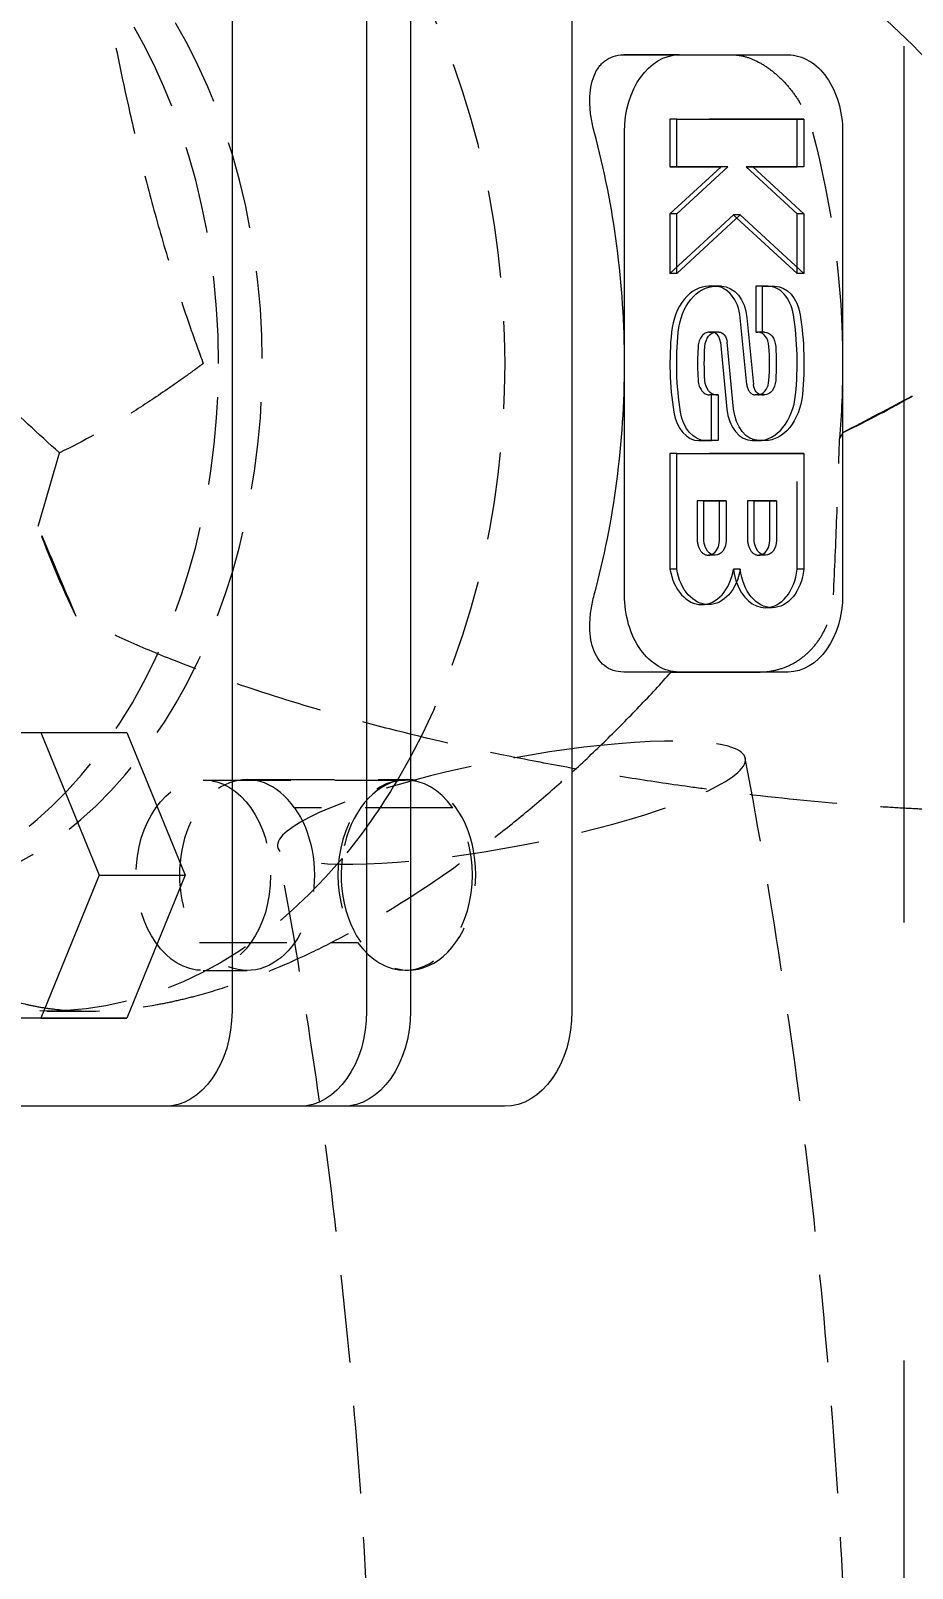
# Model space of a CAD drawing. Header units: millimetres. Extents: x -46397 to 283259, y -8690 to 23983.
# Drawn here: x -39826.9 to -39776.6, y 5236.1 to 5323.8 of the extents above; entities that cross this region are included whole.
import ezdxf

# ---------------------------------------------------------------- set-up
doc = ezdxf.new("R2010")
doc.units = ezdxf.units.MM
doc.linetypes.add('HIDDENX2', pattern=[0.75, 0.5, -0.25])
doc.layers.get('Defpoints').update_dxf_attribs({"lineweight": 0})
doc.layers.add('PHANTOM 2', color=8, linetype='Continuous', lineweight=0)
doc.styles.add('GHI CHÚ 1', font='isocp_IV25.ttf', dxfattribs={"width": 0.8})
doc.dimstyles.new('1-30SCALE', dxfattribs={"dimtxt": 75, "dimasz": 75, "dimexe": 37.5, "dimexo": 30, "dimgap": 30, "dimtad": 1, "dimtoh": 1, "dimdec": 0, "dimdsep": 46, "dimtxsty": 'GHI CHÚ 1', "dimcen": 0.09, "dimclrd": 256, "dimclre": 256, "dimclrt": 2, "dimadec": 0, "dimazin": 0, "dimtfac": 1, "dimtdec": 0, "dimtofl": 0, "dimtmove": 0, "dimatfit": 3, "dimfxl": 1, "dimlwd": 0, "dimlwe": 0, "dimarcsym": 0})

# ---------------------------------------------------------------- blocks, each defined once
blk = doc.blocks.new('A$C84ccd93c')
at = {"color": 3, "linetype": 'HIDDENX2', "lineweight": 0, "ltscale": 100, "extrusion": (6.890185696795332e-16, 1, 0)}
blk.add_line((602.3334846117214, 1954.614315794977), (602.3334846117214, 454.6143157949773), dxfattribs=at)
blk = doc.blocks.new('*D1602')
at = {"layer": 'Defpoints', "color": 0, "transparency": 16777216}
for p in [(-39820.50644374546, 5772.903243825266, -1.499105149169903), (-39366.01306975454, 5772.903243825266), (-39595.04675804672, 5022.903243826394, -1.499105149169903)]:
    blk.add_point(p, dxfattribs=at)
at = {"layer": 'PHANTOM 2', "linetype": 'Continuous', "lineweight": 0, "transparency": 16777216}
for p, q in [((-39790.50644374546, 5772.903243825266), (-39336.01306975454, 5772.903243825266)), ((-39366.01306975454, 5112.903243826394), (-39366.01306975454, 5682.903243825266)), ((-39565.04675804672, 5022.903243826394), (-39336.01306975454, 5022.903243826394))]:
    blk.add_line(p, q, dxfattribs=at)
at = {"layer": 'PHANTOM 2', "transparency": 16777216}
for points in [[(-39381.01306975454, 5682.903243825266), (-39351.01306975454, 5682.903243825266), (-39366.01306975454, 5772.903243825266)], [(-39381.01306975454, 5112.903243826394), (-39351.01306975454, 5112.903243826394), (-39366.01306975454, 5022.903243826394)]]:
    blk.add_solid(points, dxfattribs=at)
at = {"layer": 'PHANTOM 2', "color": 2, "transparency": 16777216, "insert": (-39443.51306975453, 5397.903243825841), "char_height": 95, "attachment_point": 5, "rotation": 90, "style": 'GHI CHÚ 1'}
blk.add_mtext('750', dxfattribs=at)

msp = doc.modelspace()

# ---------------------------------------------------------------- linework, layer by layer
at = {"color": 2, "linetype": 'Continuous', "lineweight": 0, "ltscale": 10, "extrusion": (6.890185696795331e-16, 1, 0)}
for p, q in [((-39815.39588490903, 5341.759794069078, -1.499105149169903), (-39815.39622687551, 5267.846750590349, -1.499105149169903)), ((-39807.7099416352, 5341.75972294943, -1.499105149169903), (-39807.71028360169, 5267.846679470701, -1.499105149169903)), ((-39805.21201007121, 5341.759699835539, -1.499105149169903), (-39805.21235203769, 5267.846656356817, -1.499105149169903)), ((-39795.98887814264, 5341.759614491962, -1.499105149169903), (-39795.98922010913, 5267.846571013232, -1.499105149169903)), ((-39789.8786631219, 5322.411696305021, -1.499105149169903), (-39793.03568432876, 5322.411696305021, -1.499105149169903)), ((-39789.8786427548, 5322.411696304926, -1.499105149169903), (-39783.653028703, 5322.411638698005, -1.499105149169903)), ((-39790.39746089838, 5318.743222844608, -1.499105149169903), (-39790.39747352598, 5316.013875018502, -1.499105149169903)), ((-39790.01316373469, 5318.743222844608, -1.499105149169903), (-39790.39746089838, 5318.743222844608, -1.499105149169903)), ((-39790.01317636229, 5316.01387501851, -1.499105149169903), (-39790.01316373466, 5318.743222844615, -1.499105149169903)), ((-39790.01316373469, 5318.743222844608, -1.499105149169903), (-39782.74994734093, 5318.743155636536, -1.499105149169903)), ((-39782.74994734093, 5318.743155636544, -1.499105149169903), (-39782.74995996855, 5316.013807810438, -1.499105149169903)), ((-39792.99153124916, 5304.803029456099, -1.499105149169903), (-39792.9914701478, 5318.009551195314, -1.499105149169903)), ((-39780.54024204423, 5318.009435981478, -1.499105149169903), (-39780.54030314559, 5304.802914242263, -1.499105149169903)), ((-39787.47864756512, 5316.013848009995, -1.499105149169903), (-39790.39748592832, 5313.333222261902, -1.499105149169903)), ((-39790.39747352598, 5316.013875018502, -1.499105149169903), (-39787.47864756512, 5316.013848009995, -1.499105149169903)), ((-39790.01317636229, 5316.01387501851, -1.499105149169903), (-39790.39747352598, 5316.01387501851, -1.499105149169903)), ((-39790.01318876463, 5313.333222261902, -1.499105149169903), (-39787.09435040143, 5316.013848009995, -1.499105149169903)), ((-39787.09435040143, 5316.013848009995, -1.499105149169903), (-39790.01317636229, 5316.01387501851, -1.499105149169903)), ((-39787.09435040143, 5316.013848009995, -1.499105149169903), (-39787.47864756512, 5316.013848009995, -1.499105149169903)), ((-39782.74995996853, 5316.013807810438, -1.499105149169903), (-39785.66878592939, 5316.013834818946, -1.499105149169903)), ((-39785.66878592939, 5316.013834818953, -1.499105149169903), (-39782.74997237086, 5313.333155053831, -1.499105149169903)), ((-39785.66878205747, 5316.013831262923, -1.499105149169903), (-39783.13425713225, 5316.013807810431, -1.499105149169903)), ((-39782.74995996853, 5316.013807810438, -1.499105149169903), (-39783.13425713225, 5316.013807810438, -1.499105149169903)), ((-39790.39748592832, 5313.333222261895, -1.499105149169903), (-39790.39750163263, 5309.938875018462, -1.499105149169903)), ((-39790.01318876463, 5313.333222261902, -1.499105149169903), (-39790.39748592832, 5313.333222261902, -1.499105149169903)), ((-39790.01320446894, 5309.938875018469, -1.499105149169903), (-39790.01318876463, 5313.333222261902, -1.499105149169903)), ((-39786.38158084106, 5313.274114107774, -1.499105149169903), (-39790.01320446894, 5309.938875018469, -1.499105149169903)), ((-39782.74998807517, 5309.938807810398, -1.499105149169903), (-39786.38158084106, 5313.274114107774, -1.499105149169903)), ((-39782.74997237086, 5313.333155053831, -1.499105149169903), (-39782.74998807517, 5309.938807810398, -1.499105149169903)), ((-39786.57373217531, 5313.09764465313, -1.499105149169903), (-39783.13428523886, 5309.938807810398, -1.499105149169903)), ((-39790.01320446894, 5309.938875018469, -1.499105149169903), (-39790.39750163263, 5309.938875018469, -1.499105149169903)), ((-39782.74998807517, 5309.938807810398, -1.499105149169903), (-39783.13428523886, 5309.938807810398, -1.499105149169903)), ((-39787.78735676801, 5309.205158769956, -1.499105149169903), (-39788.1716539317, 5309.205158769956, -1.499105149169903)), ((-39787.7873426468, 5309.205158769891, -1.499105149169903), (-39787.45882103822, 5309.20515573001, -1.499105149169903)), ((-39785.50002197307, 5309.20513404885, -1.499105149169903), (-39785.50003405756, 5306.593177527097, -1.499105149169903)), ((-39785.11572480938, 5309.20513404885, -1.499105149169903), (-39785.50002197307, 5309.20513404885, -1.499105149169903)), ((-39785.11573689384, 5306.59317752709, -1.499105149169903), (-39785.11572480935, 5309.20513404885, -1.499105149169903)), ((-39785.11572480938, 5309.20513404885, -1.499105149169903), (-39784.4059191226, 5309.205127480865, -1.499105149169903)), ((-39785.99915612722, 5307.405164111619, -1.499105149169903), (-39785.62896370975, 5303.595838994307, -1.499105149169903)), ((-39787.60712555415, 5306.593200580438, -1.499105149169903), (-39787.76370647084, 5306.593200580438, -1.499105149169903)), ((-39787.60712555415, 5306.593200580438, -1.499105149169903), (-39787.76255835942, 5306.593202018691, -1.499105149169903)), ((-39785.50003405756, 5306.59317752709, -1.499105149169903), (-39785.38496230639, 5306.593176462312, -1.499105149169903)), ((-39785.11573689384, 5306.59317752709, -1.499105149169903), (-39785.50003405756, 5306.59317752709, -1.499105149169903)), ((-39785.0006651427, 5306.593176462312, -1.499105149169903), (-39785.38496230639, 5306.593176462312, -1.499105149169903)), ((-39785.0006651427, 5306.593176462312, -1.499105149169903), (-39785.11573689384, 5306.59317752709, -1.499105149169903)), ((-39787.51857352132, 5306.010104704062, -1.499105149169903), (-39787.14838110385, 5302.200779586749, -1.499105149169903)), ((-39786.76408394016, 5302.200779586742, -1.499105149169903), (-39787.13427635762, 5306.010104704054, -1.499105149169903)), ((-39792.99159235053, 5291.59650771689, -1.499105149169903), (-39792.99153124916, 5304.803029456099, -1.499105149169903)), ((-39780.54030314559, 5304.802914242263, -1.499105149169903), (-39780.54036424696, 5291.596392503055, -1.499105149169903)), ((-39787.76257492468, 5303.012767236057, -1.499105149169903), (-39787.6475031735, 5303.012766171271, -1.499105149169903)), ((-39787.6475031735, 5303.012766171271, -1.499105149169903), (-39787.647515258, 5300.400809649519, -1.499105149169903)), ((-39785.15611451323, 5303.012743117931, -1.499105149169903), (-39785.00068170796, 5303.012741679678, -1.499105149169903)), ((-39788.74161810847, 5300.400816217497, -1.499105149169903), (-39788.03181242172, 5300.400809649519, -1.499105149169903)), ((-39787.647515258, 5300.400809649526, -1.499105149169903), (-39788.35732094475, 5300.400816217504, -1.499105149169903)), ((-39787.647515258, 5300.400809649526, -1.499105149169903), (-39788.03181242169, 5300.400809649526, -1.499105149169903)), ((-39785.68871619285, 5300.400787968351, -1.499105149169903), (-39785.36019461643, 5300.400784928478, -1.499105149169903)), ((-39785.30441902913, 5300.400787968359, -1.499105149169903), (-39785.68871619285, 5300.400787968359, -1.499105149169903)), ((-39784.97589745274, 5300.400784928478, -1.499105149169903), (-39785.36019461643, 5300.400784928478, -1.499105149169903)), ((-39784.97588329937, 5300.400784928405, -1.499105149169903), (-39785.36018046306, 5300.400784928405, -1.499105149169903)), ((-39784.97589745274, 5300.400784928478, -1.499105149169903), (-39785.30441902913, 5300.400787968359, -1.499105149169903)), ((-39790.3975491559, 5299.667135887964, -1.499105149169903), (-39790.39757970659, 5293.06387501836, -1.499105149169903)), ((-39790.0132519922, 5299.667135887971, -1.499105149169903), (-39790.3975491559, 5299.667135887971, -1.499105149169903)), ((-39790.01328254287, 5293.06387501836, -1.499105149169903), (-39790.0132519922, 5299.667135887971, -1.499105149169903)), ((-39790.0132519922, 5299.667135887971, -1.499105149169903), (-39782.75003559844, 5299.6670686799, -1.499105149169903)), ((-39782.75003559844, 5299.6670686799, -1.499105149169903), (-39782.75006614914, 5293.063807810288, -1.499105149169903)), ((-39788.4568714941, 5294.692664964469, -1.499105149169903), (-39788.45686097108, 5296.96712148622, -1.499105149169903)), ((-39788.45686097108, 5296.96712148622, -1.499105149169903), (-39787.18061009047, 5296.967109676802, -1.499105149169903)), ((-39787.56490725416, 5296.967109676802, -1.499105149169903), (-39788.45686097111, 5296.967117930241, -1.499105149169903)), ((-39787.5649177772, 5294.692653155052, -1.499105149169903), (-39787.56490725419, 5296.967109676802, -1.499105149169903)), ((-39787.18061009047, 5296.967109676802, -1.499105149169903), (-39787.56490725416, 5296.967109676802, -1.499105149169903)), ((-39787.18061009047, 5296.967109676802, -1.499105149169903), (-39787.18062061348, 5294.692653155052, -1.499105149169903)), ((-39785.58271300685, 5294.69263836928, -1.499105149169903), (-39785.58270248387, 5296.967094891031, -1.499105149169903)), ((-39785.58270248384, 5296.967094891031, -1.499105149169903), (-39784.30645160322, 5296.967083081613, -1.499105149169903)), ((-39784.69074876694, 5296.967083081606, -1.499105149169903), (-39785.58270248387, 5296.967091335045, -1.499105149169903)), ((-39784.69075928995, 5294.692626559855, -1.499105149169903), (-39784.69074876694, 5296.967083081606, -1.499105149169903)), ((-39784.30645160322, 5296.967083081613, -1.499105149169903), (-39784.69074876694, 5296.967083081613, -1.499105149169903)), ((-39784.30645160322, 5296.967083081613, -1.499105149169903), (-39784.30646212623, 5294.692626559855, -1.499105149169903)), ((-39790.01328254287, 5293.06387501836, -1.499105149169903), (-39790.39757970657, 5293.06387501836, -1.499105149169903)), ((-39788.19747559575, 5291.038858216273, -1.499105149169903), (-39788.58177275944, 5291.038858216273, -1.499105149169903)), ((-39784.56586840886, 5290.862737655715, -1.499105149169903), (-39784.95016557258, 5290.862737655715, -1.499105149169903)), ((-39790.32636807702, 5287.194279929167, -1.499105149169903), (-39793.03582689867, 5287.194305000357, -1.499105149169903)), ((-39783.65319163998, 5287.194247393442, -1.499105149169903), (-39789.87880569175, 5287.194305000357, -1.499105149169903)), ((-39783.65317127283, 5287.19424739334, -1.499105149169903), (-39785.29222628562, 5287.19424739334, -1.499105149169903)), ((-39832.96631725266, 5283.74897002007, -1.499105149169903), (-39826.31009512534, 5283.74897002007, -1.499105149169903)), ((-39826.31009512534, 5283.74897002007, -1.499105149169903), (-39821.39109143009, 5283.748924503499, -1.499105149169903)), ((-39826.31009512534, 5283.74897002007, -1.499105149169903), (-39822.98202177859, 5275.596796106979, -1.499105149169903)), ((-39821.39109143009, 5283.748924503491, -1.499105149169903), (-39818.06301808334, 5275.5967505904, -1.499105149169903)), ((-39822.98202177859, 5275.596796106979, -1.499105149169903), (-39826.31017055913, 5267.444622193881, -1.499105149169903)), ((-39822.98202177859, 5275.596796106979, -1.499105149169903), (-39818.06301808334, 5275.5967505904, -1.499105149169903)), ((-39818.06301808334, 5275.5967505904, -1.499105149169903), (-39821.3911668639, 5267.444576677301, -1.499105149169903)), ((-39826.31017055913, 5267.444622193888, -1.499105149169903), (-39832.96639268645, 5267.444622193888, -1.499105149169903)), ((-39821.39116686388, 5267.444576677301, -1.499105149169903), (-39828.0473889912, 5267.444576677301, -1.499105149169903)), ((-39826.31017055913, 5267.444622193888, -1.499105149169903), (-39821.39116686388, 5267.444576677309, -1.499105149169903)), ((-39819.23922365709, 5262.411967981624, -1.499105149169903), (-39868.36115560561, 5262.411967981624, -1.499105149169903)), ((-39811.55328038329, 5262.411896861969, -1.499105149169903), (-39863.81769464634, 5262.411896861969, -1.499105149169903)), ((-39809.0553488193, 5262.411873748078, -1.499105149169903), (-39861.31976308234, 5262.411873748078, -1.499105149169903)), ((-39799.8322168907, 5262.4117884045, -1.499105149169903), (-39852.09663115378, 5262.4117884045, -1.499105149169903))]:
    msp.add_line(p, q, dxfattribs=at)
at = {"color": 1, "linetype": 'HIDDENX2', "lineweight": 0, "ltscale": 10, "extrusion": (6.890185696795331e-16, 1, 0)}
for p, q in [((-39793.03566396169, 5322.411696304926, -1.499105149169903), (-39786.81004990989, 5322.411638698012, -1.499105149169903)), ((-39783.13424450462, 5318.743155636544, -1.499105149169903), (-39790.39746089838, 5318.743222844615, -1.499105149169903)), ((-39783.13425713225, 5316.013807810438, -1.499105149169903), (-39783.13424450462, 5318.743155636544, -1.499105149169903)), ((-39782.74994734093, 5318.743155636544, -1.499105149169903), (-39783.13424450462, 5318.743155636544, -1.499105149169903)), ((-39786.05308309308, 5316.013834818946, -1.499105149169903), (-39785.66878205747, 5316.013831262923, -1.499105149169903)), ((-39783.13426953455, 5313.333155053831, -1.499105149169903), (-39786.05308309308, 5316.013834818946, -1.499105149169903)), ((-39785.66878592939, 5316.013834818953, -1.499105149169903), (-39786.05308309308, 5316.013834818953, -1.499105149169903)), ((-39790.39750163263, 5309.938875018469, -1.499105149169903), (-39786.76587800475, 5313.274114107781, -1.499105149169903)), ((-39786.76587800475, 5313.274114107781, -1.499105149169903), (-39786.57373217531, 5313.09764465313, -1.499105149169903)), ((-39786.38158084106, 5313.274114107774, -1.499105149169903), (-39786.76587800475, 5313.274114107774, -1.499105149169903)), ((-39783.13428523886, 5309.938807810398, -1.499105149169903), (-39783.13426953455, 5313.333155053831, -1.499105149169903)), ((-39782.74997237086, 5313.333155053831, -1.499105149169903), (-39783.13426953455, 5313.333155053831, -1.499105149169903)), ((-39787.84311820194, 5309.20515573001, -1.499105149169903), (-39788.17163981049, 5309.205158769891, -1.499105149169903)), ((-39787.7873426468, 5309.205158769891, -1.499105149169903), (-39788.17163981049, 5309.205158769891, -1.499105149169903)), ((-39787.45882103822, 5309.20515573001, -1.499105149169903), (-39787.84311820194, 5309.20515573001, -1.499105149169903)), ((-39784.79021628629, 5309.205127480865, -1.499105149169903), (-39785.50002197307, 5309.20513404885, -1.499105149169903)), ((-39786.01326087344, 5303.595838994314, -1.499105149169903), (-39786.38345329091, 5307.405164111627, -1.499105149169903)), ((-39787.76256256862, 5306.593202018698, -1.499105149169903), (-39788.14685973231, 5306.593202018698, -1.499105149169903)), ((-39788.14685552311, 5306.593202018691, -1.499105149169903), (-39787.99142271787, 5306.593200580438, -1.499105149169903)), ((-39787.76255835942, 5306.593202018691, -1.499105149169903), (-39788.14685552311, 5306.593202018691, -1.499105149169903)), ((-39787.76370647084, 5306.593200580438, -1.499105149169903), (-39787.99142271784, 5306.593200580438, -1.499105149169903)), ((-39788.03180033722, 5303.012766171271, -1.499105149169903), (-39788.14687208837, 5303.012767236057, -1.499105149169903)), ((-39787.76257492468, 5303.012767236057, -1.499105149169903), (-39788.14687208837, 5303.012767236057, -1.499105149169903)), ((-39788.03181242169, 5300.400809649519, -1.499105149169903), (-39788.03180033719, 5303.012766171271, -1.499105149169903)), ((-39787.6475031735, 5303.012766171271, -1.499105149169903), (-39788.03180033722, 5303.012766171271, -1.499105149169903)), ((-39785.38497887165, 5303.012741679678, -1.499105149169903), (-39785.54041167692, 5303.012743117923, -1.499105149169903)), ((-39785.15611451323, 5303.012743117931, -1.499105149169903), (-39785.54041167692, 5303.012743117931, -1.499105149169903)), ((-39785.00068170796, 5303.012741679678, -1.499105149169903), (-39785.38497887165, 5303.012741679678, -1.499105149169903)), ((-39785.00067749876, 5303.012741679656, -1.499105149169903), (-39785.38497466245, 5303.012741679656, -1.499105149169903)), ((-39783.13433276216, 5299.6670686799, -1.499105149169903), (-39790.3975491559, 5299.667135887971, -1.499105149169903)), ((-39783.13436331283, 5293.063807810288, -1.499105149169903), (-39783.13433276216, 5299.6670686799, -1.499105149169903)), ((-39782.75003559844, 5299.6670686799, -1.499105149169903), (-39783.13433276216, 5299.6670686799, -1.499105149169903)), ((-39788.8411581348, 5296.96712148622, -1.499105149169903), (-39788.84116865782, 5294.692664964469, -1.499105149169903)), ((-39788.45686097111, 5296.967117930241, -1.499105149169903), (-39788.84115813478, 5296.96712148622, -1.499105149169903)), ((-39788.45686097108, 5296.96712148622, -1.499105149169903), (-39788.8411581348, 5296.96712148622, -1.499105149169903)), ((-39785.96699964756, 5296.967094891031, -1.499105149169903), (-39785.96701017057, 5294.69263836928, -1.499105149169903)), ((-39785.58270248387, 5296.967091335045, -1.499105149169903), (-39785.96699964756, 5296.967094891031, -1.499105149169903)), ((-39785.58270248384, 5296.967094891031, -1.499105149169903), (-39785.96699964756, 5296.967094891031, -1.499105149169903)), ((-39787.81874573624, 5293.856246016253, -1.499105149169903), (-39788.20304289993, 5293.856246016253, -1.499105149169903)), ((-39784.94458724899, 5293.856219421056, -1.499105149169903), (-39785.32888441268, 5293.856219421056, -1.499105149169903)), ((-39786.38167434602, 5293.063841414328, -1.499105149169903), (-39786.76597150971, 5293.063841414328, -1.499105149169903)), ((-39782.75006614914, 5293.063807810296, -1.499105149169903), (-39783.13436331283, 5293.063807810296, -1.499105149169903)), ((-39828.04731355741, 5283.748924503491, -1.499105149169903), (-39821.39109143009, 5283.748924503491, -1.499105149169903)), ((-39817.03324664765, 5281.031462079361, -1.499105149169903), (-39805.50433173691, 5281.031355399881, -1.499105149169903)), ((-39814.55068686962, 5281.053178095909, -1.499105149169903), (-39805.32755494103, 5281.053092752324, -1.499105149169903)), ((-39802.7946697044, 5279.450398621436, -1.499105149169903), (-39811.82565305111, 5279.450482187031, -1.499105149169903)), ((-39817.26044948053, 5271.76456965713, -1.499105149169903), (-39808.22946613381, 5271.764486091542, -1.499105149169903)), ((-39817.03334722601, 5270.161896862129, -1.499105149169903), (-39814.53541566205, 5270.161873748245, -1.499105149169903)), ((-39805.51980410126, 5270.183529313089, -1.499105149169903), (-39805.32765551942, 5270.183527535092, -1.499105149169903)), ((-39825.96456986087, 5267.846571014018, -1.499105149169903), (-39823.57567748881, 5267.846548909091, -1.499105149169903))]:
    msp.add_line(p, q, dxfattribs=at)
at = {"color": 1, "linetype": 'HIDDENX2', "lineweight": 0, "ltscale": 10, "extrusion": (0, 0, -1)}
for centre, major_axis, ratio, start_param, end_param in [((-39837.68529138697, 5304.803201210062, -1.499105149169903), (-0.000281619455193488, -30.43478260823654), 0.7071067811713732, -1.570802869802909, 4.712382437376677), ((-39835.18735982297, 5304.803178096178, -1.499105149169903), (0.000281619455193488, 30.43478260823654), 0.7071067811713732, -1.570802869802908, 4.712382437376678), ((-39825.96422789441, 5304.803092752593, -1.499105149169903), (-0.0003419664860799094, -36.95652173856841), 0.707106781171411, -2.271640074187848, -0.8699656654182806), ((-39806.67251027699, 5304.802914242248, -1.499105149169903), (-0.0003419664152920895, -36.9565217386501), 0.7071067811662585, -1.936235018151929, -1.570802869802089), ((-39806.67251027588, 5304.802914242277, -1.499105149169903), (-0.0003419666430351091, -36.95652173860474), 0.7071067811374427, -1.570802869805708, -1.454012101338221), ((-39799.54844116874, 5293.465794743754, -1.499105149169903), (-23.37314470910286, 28.6265716693473), 0.6123747489752346, -1.204220308471605, -1.043257833262419), ((-39825.96422789388, 5304.803092752652, -1.499105149169903), (-0.0003419672551251815, -36.95652173865835), 0.7071067811605489, -0.8699656654327956, -0.7008437474076411), ((-39814.53536537284, 5275.596656356861, -1.499105149169903), (-5.028919374391638e-05, -5.434782608613876), 0.7071067811716251, -2.359029464250632, 0.7882200511308715), ((-39825.96422789441, 5304.803092752586, -1.499105149169903), (-0.0003419664916292483, -36.95652173856843), 0.7071067811714067, -0.7008437473929643, 0.7008306613765451)]:
    msp.add_ellipse(centre, major_axis=major_axis, ratio=ratio, start_param=start_param, end_param=end_param, dxfattribs=at)
at = {"color": 2, "linetype": 'Continuous', "lineweight": 0, "ltscale": 10, "extrusion": (0, 0, -1)}
for centre, major_axis, ratio, start_param, end_param in [((-39789.8786631219, 5318.009522391857, -1.499105149169903), (3.253181134584827e-15, 4.402173913163653), 0.7071067811865471, -1.570789783786945, 6.543007538217793e-06), ((-39783.65304907013, 5318.009464784936, -1.499105149169903), (2.822569912991474e-15, 4.402173913163652), 0.7071067811865474, 6.543007550421741e-06, 1.570802869803273), ((-39787.78735676801, 5306.152984856827, -1.499105149169903), (1.936471050344086e-15, 3.052173913129772), 0.7071067811865472, -1.429285833267236, 6.543008843395981e-06), ((-39787.45883067866, 5307.121460077814, -1.499105149169903), (1.461075328789317e-15, 2.083695652238969), 0.7071067811865474, 6.543011999258394e-06, 1.434217850224491), ((-39784.40592876304, 5307.12143182869, -1.499105149169903), (1.41852886383996e-15, 2.083695652226236), 0.7071067811865472, 6.54300505497724e-06, 1.349035968215582), ((-39791.67685065212, 5304.803020847069, -1.499105149169903), (-8.920529580707409e-15, -12.62445652201812), 0.7071067811865474, -1.792556685377416, -1.429285833266768), ((-39781.08638941523, 5304.802922851307, -1.499105149169903), (8.920529580707409e-15, 12.62445652201812), 0.7071067811865474, -1.792556685377416, -1.429285833266768), ((-39787.76256256862, 5305.683419409997, -1.499105149169903), (6.407348995805288e-16, 0.9097826087100519), 0.7071067811865472, -1.473870951094631, 6.543016763949083e-06), ((-39787.6071286771, 5305.918200580428, -1.499105149169903), (4.38694411428182e-16, 0.6750000000209974), 0.7071067811865474, 6.543015310564539e-06, 1.434217850225566), ((-39785.0006693519, 5305.683393853596, -1.499105149169903), (5.778689612860138e-16, 0.9097826087358163), 0.7071067811865474, 6.54302473818893e-06, 1.473884111564666), ((-39781.35915306112, 5304.802925375213, -1.499105149169903), (5.674642475181375e-15, 10.00827569201273), 0.7071067811865474, -1.667708542008556, -1.473871018789227), ((-39791.40408700652, 5304.803018323149, -1.499105149169903), (-6.451798592684169e-15, -10.0082756923976), 0.7071067811865474, -1.667708542005912, -1.473871037234309), ((-39787.76257071545, 5303.922549844773, -1.499105149169903), (-5.778689612860138e-16, -0.9097826087358163), 0.7071067811865474, 6.54302473818893e-06, 1.473884111564666), ((-39785.15611139024, 5303.687743117941, -1.499105149169903), (-4.748542479489748e-16, -0.6750000000246354), 0.7071067811865472, 6.543015310377761e-06, 1.434217850220227), ((-39785.00067749876, 5303.922524288387, -1.499105149169903), (-5.227737032217269e-16, -0.9097826087211126), 0.7071067811865472, -1.473871153935953, 6.543008763904012e-06), ((-39784.97588329937, 5303.452958841549, -1.499105149169903), (-1.658915294188327e-15, -3.052173913130541), 0.7071067811865474, -1.429285833265466, 6.557910356974617e-06), ((-39799.23513748957, 5304.802845422683, -1.499105149169903), (-72.7330386298257, -35.36103590746828), 0.1476552784938587, 4.467927565427983, 4.52437760415695), ((-39788.35731130434, 5302.484511869678, -1.499105149169903), (-1.41852886383996e-15, -2.083695652226236), 0.7071067811865472, 6.54300505497724e-06, 1.349035968215582), ((-39785.30440938869, 5302.484483620548, -1.499105149169903), (-1.328558718257276e-15, -2.083695652238969), 0.7071067811865474, 6.543008527248829e-06, 1.434217850224035), ((-39787.81874573624, 5294.761298218796, -1.499105149169903), (-5.889033045602773e-16, -0.9050522025405682), 0.7071067811865471, -1.494876893415016, 1.494889979430662), ((-39784.94458724899, 5294.761271623606, -1.499105149169903), (-5.333921533294947e-16, -0.9050522025412582), 0.7071067811865474, -1.494876893404997, 1.494889979420642), ((-39788.19747559575, 5293.67957773431, -1.499105149169903), (-1.986038238933632e-15, -2.640719518032906), 0.7071067811865471, -1.335460153896799, 1.335473239912802), ((-39784.56586840886, 5293.461243090579, -1.499105149169903), (-1.623885044334108e-15, -2.598505434854414), 0.7071067811865474, -1.417246001245768, 1.417259087262047), ((-39789.87878532463, 5291.596478913426, -1.499105149169903), (-2.814157181760598e-15, -4.402173913165471), 0.7071067811865472, 6.543007550424445e-06, 1.57080286980286), ((-39783.65317127286, 5291.596421306512, -1.499105149169903), (-3.253181134584827e-15, -4.402173913163653), 0.7071067811865471, -1.570789783786945, 6.543007538217793e-06), ((-39819.23919851249, 5267.846750590349, -1.499105149169903), (-5.028919766304557e-05, -5.434782608614279), 0.7071067811704644, -1.57080286980411, -6.543009213544337e-06), ((-39811.55325523869, 5267.846679470694, -1.499105149169903), (-5.028919766304557e-05, -5.434782608614279), 0.7071067811704644, -1.57080286980411, -6.543009213544337e-06), ((-39809.05532367469, 5267.84665635681, -1.499105149169903), (-5.028919766304557e-05, -5.434782608614279), 0.7071067811704644, -1.57080286980411, -6.543009213544337e-06), ((-39799.8321917461, 5267.846571013232, -1.499105149169903), (-5.028919766304557e-05, -5.434782608614279), 0.7071067811704644, -1.57080286980411, -6.543009213544337e-06)]:
    msp.add_ellipse(centre, major_axis=major_axis, ratio=ratio, start_param=start_param, end_param=end_param, dxfattribs=at)
at = {"color": 2, "linetype": 'Continuous', "lineweight": 0, "ltscale": 10}
for centre, major_axis, ratio, start_param, end_param in [((-39819.12373838056, 5304.803029456084, -1.499105149169903), (0.0003419664146775543, 36.95652173863928), 0.70710678116626, -1.570789783787765, -1.205357635437816), ((-39788.1716539317, 5306.152984856827, -1.499105149169903), (2.436071411420619e-15, 3.052173913122825), 0.7071067811865471, -2.220446049250313e-16, 1.429285833266311), ((-39781.47068657895, 5304.802922851307, -1.499105149169903), (1.003075260533256e-14, 12.62445652201812), 0.7071067811865474, 1.429285833266769, 1.792556685377416), ((-39787.9914258408, 5305.918200580442, -1.499105149169903), (-5.067208979624431e-16, -0.6750000000077137), 0.7071067811865471, 1.707374803351007, 2.918042282780436), ((-39785.38496651562, 5305.683393853596, -1.499105149169903), (-6.492907793984966e-16, -0.9097826087358163), 0.7071067811865474, 1.667708542025128, 3.141586110565055), ((-39791.78838417021, 5304.803018323149, -1.499105149169903), (-7.339977012384295e-15, -10.0082756923976), 0.7071067811865474, 1.473871037234309, 1.667708542005912), ((-39819.12373838064, 5304.803029456113, -1.499105149169903), (0.0003419665273411262, 36.95652173863926), 0.7071067811683491, -1.936221932136347, -1.570789783786398), ((-39785.38497466245, 5303.922524288379, -1.499105149169903), (-5.574681727408993e-16, -0.9097826087205846), 0.7071067811865475, 0.1924610493685852, 1.473871153941922), ((-39803.89321932808, 5302.274181904332, -1.499105149169903), (35.66605628008173, 9.680750413168202), 0.2534000879728167, -0.926577421198175, -0.7693405593594341), ((-39788.74160846803, 5302.484511869678, -1.499105149169903), (1.41852886383996e-15, 2.083695652226236), 0.7071067811865472, 1.792556685374211, 3.141586110584738), ((-39785.68870655241, 5302.484483620548, -1.499105149169903), (1.492137721031026e-15, 2.083695652238969), 0.7071067811865474, 1.707374803365758, 3.141586110581266), ((-39788.20304289993, 5294.761298218788, -1.499105149169903), (-5.264532594148295e-16, -0.9050522025256444), 0.7071067811865472, 0.3049515002922527, 1.494876893419816), ((-39785.32888441268, 5294.761271623592, -1.499105149169903), (-6.652311374979729e-16, -0.9050522025328995), 0.7071067811865472, 0.3049515002999179, 1.494876893420423), ((-39788.58177275944, 5293.67957773431, -1.499105149169903), (1.839600126310454e-15, 2.640719518034531), 0.7071067811865472, 1.806119413678339, 3.141592653587053), ((-39784.95016557258, 5293.461243090579, -1.499105149169903), (1.845473640223452e-15, 2.598505434858454), 0.7071067811865472, 2.027819796736904, 3.141592653587009), ((-39799.44486431021, 5279.738479332783, -1.499105149169903), (-13.34888426083572, -2.528912570147624), 0.1829748082350387, -1.996627516138338, -1.996500143777306)]:
    msp.add_ellipse(centre, major_axis=major_axis, ratio=ratio, start_param=start_param, end_param=end_param, dxfattribs=at)
at = {"color": 1, "linetype": 'HIDDENX2', "lineweight": 0, "ltscale": 10}
for centre, major_axis, ratio, start_param, end_param in [((-39787.84312784238, 5307.121460077814, -1.499105149169903), (-1.461075328789317e-15, -2.083695652238969), 0.7071067811865474, 1.707374803365302, 3.141586110577794), ((-39784.79022592673, 5307.12143182869, -1.499105149169903), (-1.41852886383996e-15, -2.083695652226236), 0.7071067811865472, 1.792556685374211, 3.141586110584738), ((-39792.06114781584, 5304.803020847069, -1.499105149169903), (-1.003075260533256e-14, -12.62445652201812), 0.7071067811865474, 1.429285833266769, 1.792556685377416), ((-39788.14685973231, 5305.683419409997, -1.499105149169903), (7.240016264274155e-16, 0.9097826087100519), 0.7071067811865472, -6.543016763949083e-06, 1.473870951094631), ((-39787.9914258408, 5305.918200580435, -1.499105149169903), (-4.723576183294228e-16, -0.6750000000137215), 0.7071067811865472, 2.918042282760746, 3.141586110574482), ((-39781.74345022481, 5304.802925375213, -1.499105149169903), (6.562820894881502e-15, 10.00827569201273), 0.7071067811865474, 1.473871018789227, 1.667708542008556), ((-39788.14686787914, 5303.922549844773, -1.499105149169903), (6.492907793984966e-16, 0.9097826087358163), 0.7071067811865474, 1.667708542025128, 3.141586110565055), ((-39785.54040855396, 5303.687743117941, -1.499105149169903), (4.748542479489748e-16, 0.6750000000246354), 0.7071067811865472, 1.707374803369567, 3.141586110574483), ((-39785.38497466245, 5303.922524288387, -1.499105149169903), (6.684904752056815e-16, 0.9097826087238742), 0.7071067811865472, 3.141586110581048, 3.334053702957632), ((-39785.36018046306, 5303.452958841549, -1.499105149169903), (-1.880959899113358e-15, -3.052173913130541), 0.7071067811865474, -6.557910356974617e-06, 1.429285833265466), ((-39788.20304289993, 5294.761298218803, -1.499105149169903), (7.346200765440942e-16, 0.9050522025431301), 0.7071067811865471, 1.646702674165156, 3.446544153893768), ((-39785.32888441268, 5294.761271623606, -1.499105149169903), (7.068645009296613e-16, 0.9050522025448652), 0.7071067811865474, 1.64670267416716, 3.446544153893164), ((-39788.58177275944, 5293.67957773431, -1.499105149169903), (-2.208082843858663e-15, -2.640719518032906), 0.7071067811865471, -2.748912208971888e-12, 1.335460153896799), ((-39784.95016557246, 5293.461243090623, -1.499105149169903), (2.012463103064176e-15, 2.598505435015895), 0.7071067811865471, 1.724333566336035, 2.027819796726632), ((-39784.95016557258, 5293.461243090572, -1.499105149169903), (-2.067974254183596e-15, -2.598505434853579), 0.7071067811865472, -2.800426557314495e-12, 1.417246001247843), ((-39799.44500976766, 5279.737836409705, -1.499105149169903), (-13.34946932044415, -2.529240280470366), 0.1830082329306786, -0.802727932158005, 4.286554925960052), ((-39799.44500976766, 5279.737836409705, -1.499105149169903), (-13.34946932044625, -2.529240280469313), 0.1830082329307275, -1.996503014819274, -0.8027279321579908), ((-39805.50438202612, 5275.596572791273, -1.499105149169903), (5.028918766722167e-05, 5.434782608613924), 0.7071067811708088, -0.7825631895042777, 2.353372602293805), ((-39817.03329693683, 5275.596679470745, -1.499105149169903), (-5.028918842787923e-05, -5.434782608613668), 0.7071067811713732, 1.570802869802909, 7.853988176982496), ((-39814.5507371588, 5275.618395487293, -1.499105149169903), (5.028918766588941e-05, 5.434782608612679), 0.7071067811711063, -0.7882200511315087, 2.359029464249758), ((-39805.32760523024, 5275.618310143715, -1.499105149169903), (-5.028919412150323e-05, -5.434782608613152), 0.7071067811716998, -1.744403107262472, 3.315212520074476), ((-39805.32760523024, 5275.618310143715, -1.499105149169903), (5.028920306579298e-05, 5.434782608608599), 0.7071067811711308, 0.1736198664853528, 1.39718954632935), ((-39805.51975381208, 5275.618311921705, -1.499105149169903), (-5.028919496382944e-05, -5.434782608613924), 0.7071067811714762, -0.7825631895033229, 2.35337260229476)]:
    msp.add_ellipse(centre, major_axis=major_axis, ratio=ratio, start_param=start_param, end_param=end_param, dxfattribs=at)
for points, knots in [([(-39823.74862603343, 5330.111498608395, -1.499105149169903), (-39823.50140640265, 5329.39559969884, -1.499105149169903), (-39823.29040487399, 5328.619024587383, -1.499105149169903), (-39822.98909842581, 5327.373757979719, -1.499105149169903), (-39822.89144776625, 5326.945177074103, -1.499105149169903), (-39822.69736391172, 5326.06198133722, -1.499105149169903), (-39822.6007768703, 5325.606562459007, -1.499105149169903), (-39822.11472972989, 5323.27852095391, -1.499105149169903), (-39821.71176389221, 5321.253739577874, -1.499105149169903), (-39820.97909618123, 5318.0010525188, -1.499105149169903), (-39820.7132687291, 5316.876979414551, -1.499105149169903), (-39820.13302147441, 5314.581026886774, -1.499105149169903), (-39819.81856885282, 5313.408337262673, -1.499105149169903), (-39819.13126721786, 5311.016528949537, -1.499105149169903), (-39818.75764260581, 5309.794954448206, -1.499105149169903), (-39818.14901770785, 5307.938148179524, -1.499105149169903), (-39817.93830850249, 5307.315661547454, -1.499105149169903), (-39817.50022226709, 5306.063919267453, -1.499105149169903), (-39817.27229019869, 5305.432977845073, -1.499105149169903), (-39817.03682815295, 5304.802768338664, -1.499105149169903)], [0.01191688118130392, 0.01191688118130392, 0.01191688118130392, 0.01191688118130392, 0.01585140096528298, 0.01585140096528298, 0.01781866085727252, 0.01781866085727252, 0.01978592074926205, 0.01978592074926205, 0.02765496031722016, 0.02765496031722016, 0.0315894801011992, 0.0315894801011992, 0.03552399988517826, 0.03552399988517826, 0.03945851966915732, 0.03945851966915732, 0.04142577956114685, 0.04142577956114685, 0.04339303945313637, 0.04339303945313637, 0.04339303945313637, 0.04339303945313637]), ([(-39786.81004990989, 5322.411638698012, -1.499105149169903), (-39786.59422423333, 5322.411636700929, -1.499105149169903), (-39786.37078919634, 5322.380240800779, -1.499105149169903), (-39785.90999766343, 5322.258253640163, -1.499105149169903), (-39785.67031498952, 5322.166000669999, -1.499105149169903), (-39785.19987169205, 5321.931339320642, -1.499105149169903), (-39784.96688346431, 5321.788810509049, -1.499105149169903), (-39784.50656776427, 5321.454387763612, -1.499105149169903), (-39784.28635275603, 5321.267659426691, -1.499105149169903), (-39783.86563811637, 5320.85813142564, -1.499105149169903), (-39783.66354773031, 5320.633001486381, -1.499105149169903), (-39783.29252940955, 5320.160680617485, -1.499105149169903), (-39783.12244597677, 5319.912865599598, -1.499105149169903), (-39782.81358533973, 5319.393703987148, -1.499105149169903), (-39782.67509490025, 5319.121886102784, -1.499105149169903), (-39782.44042533168, 5318.573127921113, -1.499105149169903), (-39782.34271983732, 5318.29387103009, -1.499105149169903), (-39782.26576686665, 5318.009435981478, -1.499105149169903)], [0, 0, 0, 0, 0.0008295963378120488, 0.0008295963378120488, 0.001659192675624098, 0.001659192675624098, 0.002488789013436146, 0.002488789013436146, 0.003318385351248193, 0.003318385351248193, 0.004147981689060239, 0.004147981689060239, 0.004977578026872284, 0.004977578026872284, 0.005807174364684326, 0.005807174364684326, 0.006636770702496369, 0.006636770702496369, 0.006636770702496369, 0.006636770702496369]), ([(-39817.03682815295, 5304.802768338664, -1.499105149169903), (-39817.12135111057, 5304.73966931723, -1.499105149169903), (-39817.20777680387, 5304.675355520008, -1.499105149169903), (-39817.37897987725, 5304.548625120234, -1.499105149169903), (-39817.63566016994, 5304.359499411755, -1.499105149169903), (-39818.23379476694, 5303.925028101806, -1.499105149169903), (-39818.74542118635, 5303.56443244556, -1.499105149169903), (-39819.76801501316, 5302.859300964362, -1.499105149169903), (-39820.44886879393, 5302.410621216007, -1.499105149169903), (-39822.49471232653, 5301.131509953269, -1.499105149169903), (-39823.86303561213, 5300.367909280106, -1.499105149169903), (-39825.25092635135, 5299.701731464879, -1.499105149169903)], [-4.057752214671888e-05, -4.057752214671888e-05, -4.057752214671888e-05, -4.057752214671888e-05, 0.0003324796104192702, 0.0003324796104192702, 0.0007055367429852594, 0.001451651008117238, 0.002943879538381195, 0.002943879538381195, 0.00592833659890911, 0.00592833659890911, 0.01189725071996494, 0.01189725071996494, 0.01189725071996494, 0.01189725071996494]), ([(-39785.29225386117, 5287.194247393442, -1.499105149169903), (-39785.02219108542, 5287.194245547736, -1.499105149169903), (-39784.75639153915, 5287.221100861442, -1.499105149169903), (-39784.23337709549, 5287.326899916249, -1.499105149169903), (-39783.97422596626, 5287.406694744389, -1.499105149169903), (-39783.47412421581, 5287.618753405349, -1.499105149169903), (-39783.23660117507, 5287.749084274848, -1.499105149169903), (-39782.78619442895, 5288.058266849209, -1.499105149169903), (-39782.57110662188, 5288.239595597955, -1.499105149169903), (-39782.18032257445, 5288.642033639847, -1.499105149169903), (-39782.00447025537, 5288.862160769345, -1.499105149169903), (-39781.69132869819, 5289.340595014054, -1.499105149169903), (-39781.55350519976, 5289.601425786505, -1.499105149169903), (-39781.32915151885, 5290.13957539738, -1.499105149169903), (-39781.24070924637, 5290.419046763894, -1.499105149169903), (-39781.11163265945, 5290.99929760041, -1.499105149169903), (-39781.07200443037, 5291.297381262181, -1.499105149169903), (-39781.05832674104, 5291.596392503047, -1.499105149169903)], [2.092216767550917e-07, 2.092216767550917e-07, 2.092216767550917e-07, 2.092216767550917e-07, 0.0008146742989030923, 0.0008146742989030923, 0.001629139376129429, 0.001629139376129429, 0.002443604453355767, 0.002443604453355767, 0.003258069530582107, 0.003258069530582107, 0.004072534607808447, 0.004072534607808447, 0.004886999685034787, 0.004886999685034787, 0.005701464762261127, 0.005701464762261127, 0.006515929839487468, 0.006515929839487468, 0.006515929839487468, 0.006515929839487468]), ([(-39773.37586423737, 5279.27800987237, -1.499105149169903), (-39774.26313817495, 5279.295606165239, -1.499105149169903), (-39775.19261726382, 5279.327526288102, -1.499105149169903), (-39776.65177213305, 5279.397703239137, -1.499105149169903), (-39777.14982312161, 5279.424889656412, -1.499105149169903), (-39778.15586923738, 5279.486146948943, -1.499105149169903), (-39778.66519802122, 5279.520271161516, -1.499105149169903), (-39781.24263431804, 5279.708193071269, -1.499105149169903), (-39783.40228991574, 5279.913232878916, -1.499105149169903), (-39786.22102978846, 5280.241807750182, -1.499105149169903), (-39786.7922926693, 5280.311372585874, -1.499105149169903), (-39787.93910724437, 5280.457072956199, -1.499105149169903), (-39788.51377863501, 5280.533078100324, -1.499105149169903), (-39790.24142407777, 5280.770559736668, -1.499105149169903), (-39791.3980226116, 5280.941475789327, -1.499105149169903), (-39793.72022465986, 5281.309172621472, -1.499105149169903), (-39794.88583027537, 5281.505952896466, -1.499105149169903), (-39797.22558015483, 5281.926916598993, -1.499105149169903), (-39798.40519062249, 5282.152268569199, -1.499105149169903), (-39801.89950501939, 5282.861210945378, -1.499105149169903), (-39804.17830653233, 5283.378305309928, -1.499105149169903), (-39807.52412029283, 5284.229341384863, -1.499105149169903), (-39808.62725379012, 5284.525663854462, -1.499105149169903), (-39810.80909586657, 5285.146061487084, -1.499105149169903), (-39811.87692897761, 5285.467089951412, -1.499105149169903), (-39815.00386593348, 5286.461754138417, -1.499105149169903), (-39816.99182243398, 5287.168150974979, -1.499105149169903), (-39819.83875658672, 5288.306749338214, -1.499105149169903), (-39820.76651412941, 5288.700135377777, -1.499105149169903), (-39822.57154864896, 5289.513804700963, -1.499105149169903), (-39823.44512325767, 5289.932340208677, -1.499105149169903), (-39824.29135274902, 5290.364000224686, -1.499105149169903)], [0.06025071039195142, 0.06025071039195142, 0.06025071039195142, 0.06025071039195142, 0.06349086808988956, 0.06349086808988956, 0.06511094693885862, 0.06511094693885862, 0.06673102578782768, 0.06673102578782768, 0.07321134118370393, 0.07321134118370393, 0.07483142003267299, 0.07483142003267299, 0.07645149888164206, 0.07645149888164206, 0.07969165657958019, 0.07969165657958019, 0.08293181427751833, 0.08293181427751833, 0.08617197197545647, 0.08617197197545647, 0.09265228737133274, 0.09265228737133274, 0.09589244506927087, 0.09589244506927087, 0.099132602767209, 0.099132602767209, 0.1056129181630853, 0.1056129181630853, 0.1088530758610234, 0.1088530758610234, 0.1120932335589615, 0.1120932335589615, 0.1120932335589615, 0.1120932335589615]), ([(-39836.27673992625, 5287.194279929146, -1.499105149169903), (-39836.44498680197, 5285.874098793613, -1.499105149169903), (-39836.53961343656, 5284.596309290532, -1.499105149169903), (-39836.57563252692, 5282.127005245372, -1.499105149169903), (-39836.51710905816, 5280.935453332658, -1.499105149169903), (-39836.30329413508, 5279.217192913146, -1.499105149169903), (-39836.210941283, 5278.655987687172, -1.499105149169903), (-39835.98106156162, 5277.557958838845, -1.499105149169903), (-39835.84284261803, 5277.019161142499, -1.499105149169903), (-39835.36093632045, 5275.461440662383, -1.499105149169903), (-39834.95081852129, 5274.49859634451, -1.499105149169903), (-39833.93872401983, 5272.732187357523, -1.499105149169903), (-39833.3369400065, 5271.928475032221, -1.499105149169903), (-39832.44727189382, 5271.035330050482, -1.499105149169903), (-39832.26217971349, 5270.862160123407, -1.499105149169903), (-39831.88135099405, 5270.53059762256, -1.499105149169903), (-39831.68522541804, 5270.371782333222, -1.499105149169903), (-39831.0796204037, 5269.916247668948, -1.499105149169903), (-39830.65293342891, 5269.640412333359, -1.499105149169903), (-39829.30253255586, 5268.897538954075, -1.499105149169903), (-39828.30888357901, 5268.514611097055, -1.499105149169903), (-39826.9396920591, 5268.186989012424, -1.499105149169903), (-39826.65946533362, 5268.129057673944, -1.499105149169903), (-39826.0858355875, 5268.028826437202, -1.499105149169903), (-39825.79152648125, 5267.986438849136, -1.499105149169903), (-39824.8960198662, 5267.884325556889, -1.499105149169903), (-39824.28277531589, 5267.849402264971, -1.499105149169903), (-39822.39559339749, 5267.841345042866, -1.499105149169903), (-39821.07440530145, 5267.964434757919, -1.499105149169903), (-39819.34514775866, 5268.27755752794, -1.499105149169903), (-39818.99539182099, 5268.348184203703, -1.499105149169903), (-39818.28803390521, 5268.505566609619, -1.499105149169903), (-39817.92964616307, 5268.592551110191, -1.499105149169903), (-39816.85251498132, 5268.875251098568, -1.499105149169903), (-39816.12963282494, 5269.093032285952, -1.499105149169903), (-39813.94766130607, 5269.829734948496, -1.499105149169903), (-39812.47530215298, 5270.431588330607, -1.499105149169903), (-39810.24320931104, 5271.491250399728, -1.499105149169903), (-39809.49364406132, 5271.871757752599, -1.499105149169903), (-39808.00900405491, 5272.672475332419, -1.499105149169903), (-39807.27134023191, 5273.093808116685, -1.499105149169903), (-39805.07185730862, 5274.417350946506, -1.499105149169903), (-39803.62348503771, 5275.378817191816, -1.499105149169903), (-39801.47733592562, 5276.932461493571, -1.499105149169903), (-39800.76503430371, 5277.470154075893, -1.499105149169903), (-39799.3653223319, 5278.56950740929, -1.499105149169903), (-39798.67604574401, 5279.132435320385, -1.499105149169903), (-39797.31763039611, 5280.283691899359, -1.499105149169903), (-39796.64846350573, 5280.871984830267, -1.499105149169903), (-39795.98915706691, 5281.472586033148, -1.499105149169903)], [0.0201781611519972, 0.0201781611519972, 0.0201781611519972, 0.0201781611519972, 0.02505794482098299, 0.02505794482098299, 0.02993772848996878, 0.02993772848996878, 0.03237762032446167, 0.03237762032446167, 0.03481751215895457, 0.03481751215895457, 0.03969729582794035, 0.03969729582794035, 0.04457707949692613, 0.04457707949692613, 0.04579702541417258, 0.04579702541417258, 0.04701697133141902, 0.04701697133141902, 0.04945686316591191, 0.04945686316591191, 0.05433664683489771, 0.05433664683489771, 0.05555659275214415, 0.05555659275214415, 0.0567765386693906, 0.0567765386693906, 0.05921643050388349, 0.05921643050388349, 0.06409621417286929, 0.06409621417286929, 0.06531616009011573, 0.06531616009011573, 0.06653610600736218, 0.06653610600736218, 0.06897599784185506, 0.06897599784185506, 0.07385578151084081, 0.07385578151084081, 0.0762956733453337, 0.0762956733453337, 0.07873556517982656, 0.07873556517982656, 0.0836153488488123, 0.0836153488488123, 0.08605524068330517, 0.08605524068330517, 0.08849513251779802, 0.08849513251779802, 0.09093540580916586, 0.09093540580916586, 0.09093540580916586, 0.09093540580916586]), ([(-39780.09671193591, 5217.846209448881, -1.499105149169903), (-39780.09669185046, 5222.18750414791, -1.499105149169903), (-39780.17705302779, 5226.528799082817, -1.499105149169903), (-39780.49835597855, 5235.20018126209, -1.499105149169903), (-39780.73929769441, 5239.530267581797, -1.499105149169903), (-39781.38121659192, 5248.168050349445, -1.499105149169903), (-39781.78219365934, 5252.475745887775, -1.499105149169903), (-39782.74327751045, 5261.057620305862, -1.499105149169903), (-39783.3033841252, 5265.33179830143, -1.499105149169903), (-39784.58146495867, 5273.83559318988, -1.499105149169903), (-39785.29943895689, 5278.065209234864, -1.499105149169903), (-39786.09554044722, 5282.267076690167, -1.499105149169903)], [1.570789783786881, 1.570789783786881, 1.570789783786881, 1.570789783786881, 1.623149661346711, 1.623149661346711, 1.675509538906541, 1.675509538906541, 1.727869416466371, 1.727869416466371, 1.780229294026201, 1.780229294026201, 1.832589171586031, 1.832589171586031, 1.832589171586031, 1.832589171586031]), ([(-39807.27062497984, 5217.846335171856, -1.499105149169903), (-39807.27060644596, 5221.852267330246, -1.499105149169903), (-39807.34476590843, 5225.858199637415, -1.499105149169903), (-39807.64119930254, 5233.858397721119, -1.499105149169903), (-39807.86347321438, 5237.85266233417, -1.499105149169903), (-39808.45541107285, 5245.817890734982, -1.499105149169903), (-39808.82507497919, 5249.78885335279, -1.499105149169903), (-39809.71058637957, 5257.695913309089, -1.499105149169903), (-39810.22643381127, 5261.632009466494, -1.499105149169903), (-39811.40262533564, 5269.457877135365, -1.499105149169903), (-39812.06296934135, 5273.347647449412, -1.499105149169903), (-39812.7944790881, 5277.208596129228, -1.499105149169903)], [1.570789783786881, 1.570789783786881, 1.570789783786881, 1.570789783786881, 1.62314966134671, 1.62314966134671, 1.67550953890654, 1.67550953890654, 1.72786941646637, 1.72786941646637, 1.780229294026199, 1.780229294026199, 1.83258917158603, 1.83258917158603, 1.83258917158603, 1.83258917158603])]:
    msp.add_open_spline(points, degree=3, knots=knots, dxfattribs=at)
at = {"color": 2, "linetype": 'Continuous', "lineweight": 0, "ltscale": 10}
for points, knots in [([(-39764.77241388991, 5304.802768338664, -1.499105149169903), (-39764.83087019733, 5304.959225488851, -1.499105149169903), (-39764.89162124647, 5305.119362435415, -1.499105149169903), (-39765.01358169952, 5305.435612657452, -1.499105149169903), (-39765.19906163248, 5305.909083972484, -1.499105149169903), (-39765.39211645321, 5306.379838236589, -1.499105149169903), (-39765.78822945492, 5307.31770424289, -1.499105149169903), (-39766.06563697313, 5307.938093831416, -1.499105149169903), (-39766.937299121, 5309.784458478654, -1.499105149169903), (-39767.57091478625, 5310.995668392129, -1.499105149169903), (-39768.94223017612, 5313.376503294933, -1.499105149169903), (-39769.67993601359, 5314.546137535642, -1.499105149169903), (-39770.86571257625, 5316.266751577884, -1.499105149169903), (-39771.27419296344, 5316.83463864135, -1.499105149169903), (-39772.11801195052, 5317.958508666266, -1.499105149169903), (-39772.55381311462, 5318.514948218867, -1.499105149169903), (-39774.78056001826, 5321.24116829182, -1.499105149169903), (-39776.72796006291, 5323.264848212358, -1.499105149169903), (-39779.89443846216, 5326.044247982408, -1.499105149169903), (-39780.99104226308, 5326.927728419842, -1.499105149169903), (-39783.26879724633, 5328.599277067874, -1.499105149169903), (-39784.45351522381, 5329.389164426425, -1.499105149169903), (-39785.66295588348, 5330.111498608388, -1.499105149169903)], [-4.057752522942348e-05, -4.057752522942348e-05, -4.057752522942348e-05, -4.057752522942348e-05, 0.0004478185926376124, 0.0004478185926376124, 0.0009362147105046483, 0.00191300694623872, 0.00191300694623872, 0.003866591417706861, 0.003866591417706861, 0.007773760360643148, 0.007773760360643148, 0.01168092930357943, 0.01168092930357943, 0.01363451377504758, 0.01363451377504758, 0.01558809824651572, 0.01558809824651572, 0.0234024361323883, 0.0234024361323883, 0.02730960507532458, 0.02730960507532458, 0.03121677401826086, 0.03121677401826086, 0.03121677401826086, 0.03121677401826086]), ([(-39794.71699497025, 5318.009551195314, -1.499105149169903), (-39794.79406406346, 5318.294415458327, -1.499105149169903), (-39794.85306733617, 5318.573509315694, -1.499105149169903), (-39794.93706973255, 5319.120946004669, -1.499105149169903), (-39794.96209667771, 5319.390654725898, -1.499105149169903), (-39794.97563729799, 5319.913178225363, -1.499105149169903), (-39794.96421951524, 5320.161209610694, -1.499105149169903), (-39794.90434944184, 5320.63178137565, -1.499105149169903), (-39794.85522727272, 5320.856280629671, -1.499105149169903), (-39794.71757439722, 5321.268231734825, -1.499105149169903), (-39794.6301591871, 5321.453895141351, -1.499105149169903), (-39794.4688705306, 5321.701489902875, -1.499105149169903), (-39794.41004409824, 5321.778833722044, -1.499105149169903), (-39794.28136179471, 5321.922549682294, -1.499105149169903), (-39794.21133199733, 5321.988889468749, -1.499105149169903), (-39793.98939097498, 5322.165563136095, -1.499105149169903), (-39793.82411730953, 5322.255850425713, -1.499105149169903), (-39793.45603691341, 5322.379234185772, -1.499105149169903), (-39793.25197480383, 5322.411698306499, -1.499105149169903), (-39793.03566396169, 5322.411696304926, -1.499105149169903)], [0, 0, 0, 0, 0.0008297225916181867, 0.0008297225916181867, 0.001659445183236373, 0.001659445183236373, 0.00248916777485456, 0.00248916777485456, 0.003318890366472747, 0.003318890366472747, 0.004148612958090933, 0.004148612958090933, 0.004563474253900033, 0.004563474253900033, 0.004978335549709134, 0.004978335549709134, 0.005808058141327337, 0.005808058141327337, 0.00663778073294554, 0.00663778073294554, 0.00663778073294554, 0.00663778073294554]), ([(-39793.03582689867, 5287.194305000357, -1.499105149169903), (-39793.25165257524, 5287.19430699744, -1.499105149169903), (-39793.45094996796, 5287.225702897583, -1.499105149169903), (-39793.81888386499, 5287.347690058205, -1.499105149169903), (-39793.98861707604, 5287.439943028369, -1.499105149169903), (-39794.28396641629, 5287.674604377727, -1.499105149169903), (-39794.41170558039, 5287.81713318932, -1.499105149169903), (-39794.6303077811, 5288.151555934756, -1.499105149169903), (-39794.71782466635, 5288.338284271677, -1.499105149169903), (-39794.85478426237, 5288.747812272729, -1.499105149169903), (-39794.90430128836, 5288.972942211981, -1.499105149169903), (-39794.96444130264, 5289.445263080891, -1.499105149169903), (-39794.97570398013, 5289.69307809877, -1.499105149169903), (-39794.96238110925, 5290.212239711221, -1.499105149169903), (-39794.9373481638, 5290.484057595585, -1.499105149169903), (-39794.85316956381, 5291.032815777256, -1.499105149169903), (-39794.79407277558, 5291.312072668278, -1.499105149169903), (-39794.71711717296, 5291.59650771689, -1.499105149169903)], [0, 0, 0, 0, 0.0008295963378120461, 0.0008295963378120461, 0.001659192675624092, 0.001659192675624092, 0.002488789013436138, 0.002488789013436138, 0.003318385351248184, 0.003318385351248184, 0.00414798168906023, 0.00414798168906023, 0.004977578026872277, 0.004977578026872277, 0.005807174364684323, 0.005807174364684323, 0.006636770702496369, 0.006636770702496369, 0.006636770702496369, 0.006636770702496369]), ([(-39795.98915706691, 5281.472586033148, -1.499105149169903), (-39795.3300567501, 5282.072999467348, -1.499105149169903), (-39794.68081072043, 5282.685713478745, -1.499105149169903), (-39793.4014608133, 5283.93521817111, -1.499105149169903), (-39792.77139335262, 5284.572055006381, -1.499105149169903), (-39791.53047253162, 5285.869640945016, -1.499105149169903), (-39790.92067618915, 5286.529407751364, -1.499105149169903), (-39790.32636807702, 5287.194279929146, -1.499105149169903)], [0.09093540580916586, 0.09093540580916586, 0.09093540580916586, 0.09093540580916586, 0.09337491618678376, 0.09337491618678376, 0.09581480802127662, 0.09581480802127662, 0.09825469985576947, 0.09825469985576947, 0.09825469985576947, 0.09825469985576947])]:
    msp.add_open_spline(points, degree=3, knots=knots, dxfattribs=at)
at = {"color": 1, "linetype": 'HIDDENX2', "lineweight": 0, "ltscale": 10}
for points in [[(-39825.25092635135, 5299.701731464879, -1.499105149169903), (-39826.44898213563, 5300.786461861981, -1.499105149169903), (-39827.61920497133, 5301.866480660795, -1.499105149169903), (-39828.76334563858, 5302.941300088564, -1.499105149169903)], [(-39781.05832674104, 5291.596392503047, -1.499105149169903), (-39780.99046734211, 5293.079883068068, -1.499105149169903), (-39780.86445756725, 5296.046749039599, -1.499105149169903), (-39780.76231146109, 5299.013331964695, -1.499105149169903), (-39780.71834332542, 5300.49653915597, -1.499105149169903)], [(-39780.71834332542, 5300.49653915597, -1.499105149169903), (-39780.65868110905, 5300.601290059446, -1.499105149169903), (-39780.59934055424, 5300.706089194445, -1.499105149169903), (-39780.54032161488, 5300.810936548248, -1.499105149169903)], [(-39826.46160918594, 5295.509402418825, -1.499105149169903), (-39826.05080535065, 5296.897905091583, -1.499105149169903), (-39825.64508046443, 5298.294857041047, -1.499105149169903), (-39825.25092635135, 5299.701731464879, -1.499105149169903)], [(-39824.29135274905, 5290.364000224678, -1.499105149169903), (-39825.02120913818, 5292.078822349354, -1.499105149169903), (-39825.74403378376, 5293.793985205087, -1.499105149169903), (-39826.46160918594, 5295.509402418825, -1.499105149169903)]]:
    msp.add_open_spline(points, degree=3, dxfattribs=at)
at = {"color": 2, "linetype": 'Continuous', "lineweight": 0, "ltscale": 10}
for points in [[(-39780.54032161488, 5300.810936548248, -1.499105149169903), (-39780.53076761126, 5300.827909269387, -1.499105149169903), (-39780.52122203563, 5300.844883254113, -1.499105149169903), (-39780.51168488781, 5300.861858502368, -1.499105149169903)], [(-39790.32636807702, 5287.19427992916, -1.499105149169903), (-39789.46643337701, 5287.194274675002, -1.499105149169903), (-39787.76755006603, 5287.194263997643, -1.499105149169903), (-39786.1103482348, 5287.194252984586, -1.499105149169903), (-39785.29225386117, 5287.194247393442, -1.499105149169903)]]:
    msp.add_open_spline(points, degree=3, dxfattribs=at)

# ---------------------------------------------------------------- block references
msp.add_blockref('A$C84ccd93c', (-40379.38024265843, 3818.288928030287, -1.499105149169903))

# ---------------------------------------------------------------- dimensions: what is measured, and where the dimension line sits
at = {"layer": 'PHANTOM 2'}
dim = msp.add_linear_dim(base=(-39366.01306975454, 5772.903243825266), p1=(-39595.04675804671, 5022.903243826392, -1.499105149169903), p2=(-39820.50644374544, 5772.903243825264, -1.499105149169903), angle=90, dimstyle='1-30SCALE', override={"dimtxt": 95, "dimasz": 90, "dimexe": 30, "dimtmove": 1}, dxfattribs=at)
dim.commit()
dim.dimension.update_dxf_attribs({"geometry": '*D1602', "text_midpoint": (-39443.51306975453, 5397.903243825841)})

doc.saveas('drawing.dxf')
